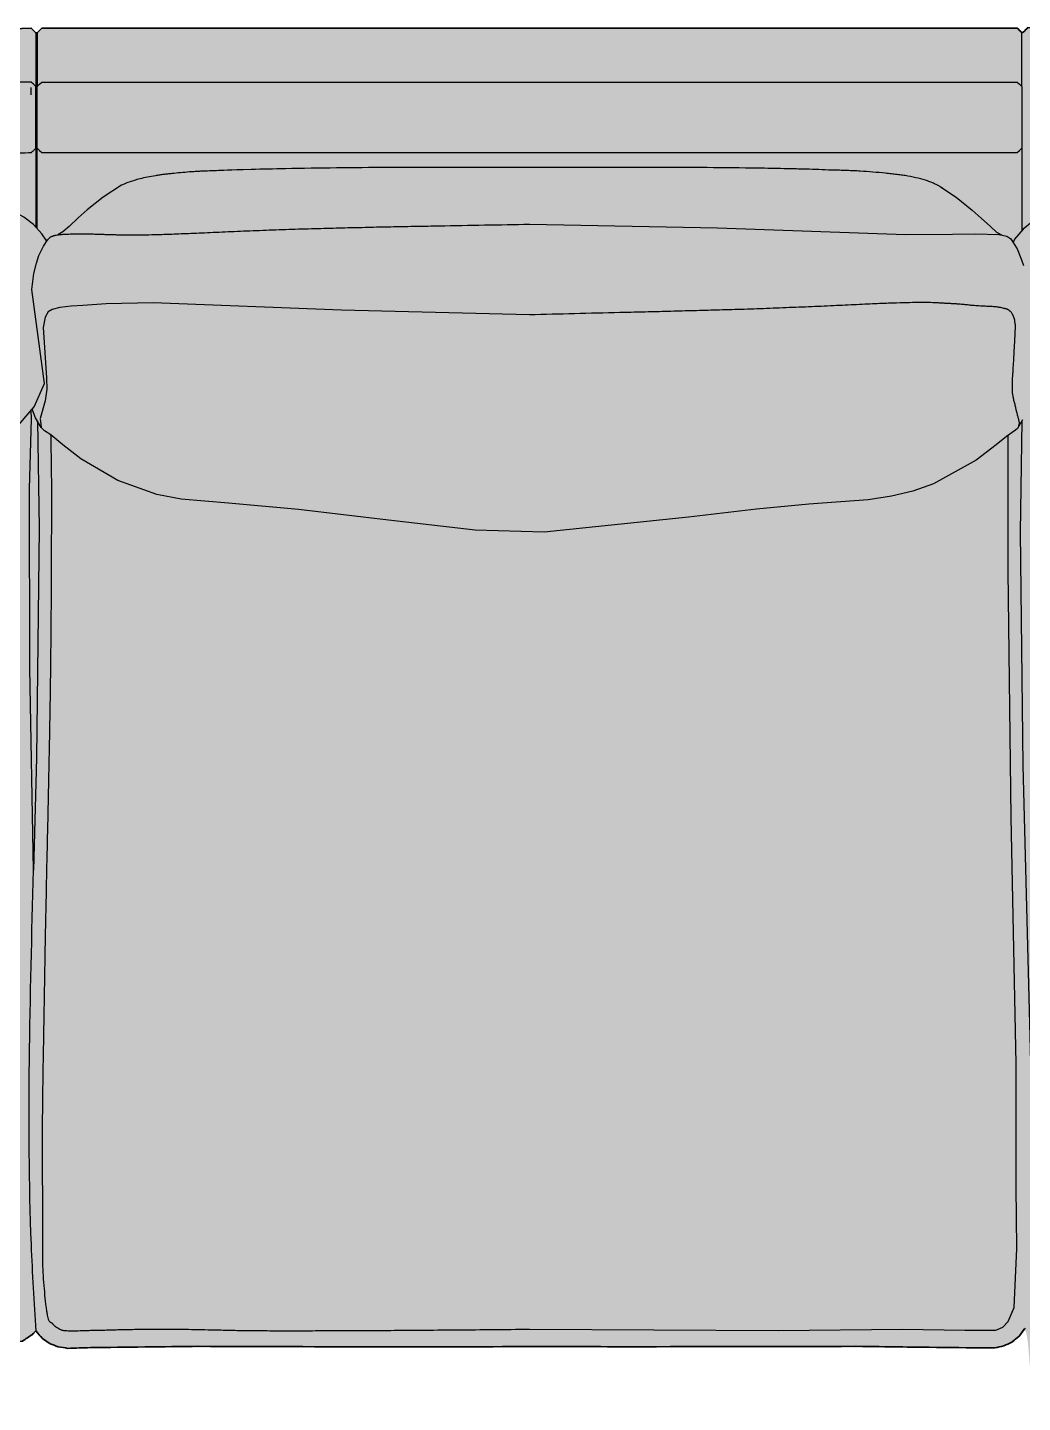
# Model space of a CAD drawing. Header units: millimetres. Extents: x -9 to 4756, y -3292 to 797.
# Drawn here: x 783 to 1520, y -2714 to -1695 of the extents above; entities that cross this region are included whole.
import ezdxf

# ---------------------------------------------------------------- set-up
doc = ezdxf.new("R2010")
doc.units = ezdxf.units.MM
doc.layers.add('Blocks', color=7, linetype='Continuous')
doc.layers.add('Blocks$Fill', color=7, linetype='Continuous', true_color=0xffffff)
doc.layers.add('Blocks$Inner', color=7, linetype='Continuous', lineweight=25, true_color=0x007f00)
doc.layers.add('Blocks$Outline', color=7, linetype='Continuous', lineweight=35, true_color=0xff3f3f)

# ---------------------------------------------------------------- blocks, each defined once
blk = doc.blocks.new('Lune JH302 Sofa Top')
at = {"layer": 'Blocks$Fill'}
blk.add_hatch(color=256, dxfattribs=at).paths.add_polyline_path([(2167.4, -1026.3), (2147.7, -1037.6), (2115.4, -1049), (2071.2, -1058.6), (2012, -1065.7), (1946.4, -1067.8), (1876.3, -1066.4), (1716.6, -1054.9), (1668, -1042.5), (1634.3, -1026.6), (1608, -1006.5), (1590.5, -984.6), (1576.9, -957.9), (1566.1, -924.1), (1555.7, -873.8), (1547.7, -808.6), (1539.7, -702.8), (1528.9, -494.7), (1525, -447.2), (1524.5, -442.9), (1524.4, -442.2), (1524.2, -441.5), (1524.1, -440.7), (1524, -440), (1523.8, -439.3), (1523.6, -438.6), (1523.4, -437.9), (1523.2, -437.2), (1522.9, -436.6), (1522.7, -435.9), (1522.4, -435.2), (1518.3, -440.7), (1513, -445.1), (1507, -447.9), (1500.3, -449.4), (1484.6, -449.3), (830.4, -449.2), (813.7, -449.7), (806.5, -448.6), (800.5, -446.3), (794.8, -442.4), (790.1, -436.9), (790, -436.8), (787.5, -439.4), (780.1, -444.3), (722.9, -451.5), (690.5, -451.3), (352.8, -438.5), (293, -429.7), (274.2, -428.4), (255.5, -426.5), (242.7, -424.8), (220.3, -421.2), (209.2, -419.1), (198.1, -416.7), (187.1, -413.9), (176.2, -410.8), (170.8, -409.1), (165.4, -407.4), (160, -405.5), (154.7, -403.5), (149.5, -401.4), (144.2, -399.2), (139, -396.9), (133.9, -394.5), (128.8, -391.9), (123.8, -389.3), (118.8, -386.5), (114, -383.6), (109.3, -380.5), (104.6, -377.4), (99.9, -374), (95.4, -370.6), (90.9, -367), (86.6, -363.3), (84.5, -361.4), (82.5, -359.5), (80.5, -357.5), (78.5, -355.5), (76.6, -353.5), (74.7, -351.4), (72.8, -349.3), (71, -347.1), (67.5, -342.7), (64.1, -338.1), (60.8, -333.4), (57.7, -328.7), (54.6, -323.9), (51.7, -319.1), (48.9, -314.2), (46.2, -309.2), (43.6, -304.1), (41.2, -299), (38.8, -293.8), (36.6, -288.6), (32.3, -278.1), (28.4, -267.4), (26.6, -262.1), (24.9, -256.7), (21.7, -245.8), (18.9, -234.8), (16.5, -223.7), (14.4, -212.5), (12.8, -201.3), (11.4, -190.1), (10.5, -178.8), (10, -167.4), (9.8, -156.1), (10, -144.7), (10, -130), (7.7, -115.9), (1.2, -86.3), (0, -66.8), (-0.4, -48.8), (1.1, 87.4), (7.2, 180.8), (18.1, 265.5), (26, 297), (34.1, 324), (41.2, 352.2), (58.5, 392.5), (77.1, 421.4), (89.7, 436.2), (102.5, 448.4), (116.3, 459.3), (131.4, 469.1), (147.9, 477.9), (184.2, 492), (226.7, 502.4), (279.7, 509.7), (350.5, 513.6), (402.7, 514.4), (786.6, 528.1), (790, 524.6), (790, 524.6), (791, 524.6), (794.5, 528.1), (1516.9, 528.1), (1520.4, 524.6), (1521.3, 525), (1524.8, 528.5), (1691.1, 525.1), (1830.6, 516.2), (1884.9, 515.1), (1965.9, 513.9), (2060.2, 506.7), (2091.5, 501.5), (2117.9, 495.2), (2140.2, 488.1), (2159.8, 480.1), (2177.1, 471.2), (2192.6, 461.5), (2218.9, 439.5), (2229.9, 427.4), (2239.3, 415), (2254.8, 389.2), (2263.9, 369.3), (2277.5, 328.3), (2281.8, 309.4), (2283.2, 305.3), (2294.9, 256.5), (2301.7, 205.3), (2307.9, 129.8), (2311.3, 52), (2311.6, -19.8), (2311.7, -53.1), (2311.2, -70.2), (2309.5, -91.4), (2303.9, -114.7), (2301.4, -128.1), (2301.3, -129.6), (2301.3, -129.8), (2301.4, -144.3), (2300.8, -148), (2300.1, -151.6), (2298.7, -158.8), (2297.9, -769), (2297.1, -792.5), (2296.4, -804.2), (2295.4, -815.9), (2294.2, -827.6), (2292.7, -839.2), (2290.9, -850.8), (2288.7, -862.4), (2287.4, -868.1), (2286.1, -873.8), (2284.6, -879.5), (2283.1, -885.2), (2281.4, -890.8), (2279.6, -896.4), (2277.7, -901.9), (2275.7, -907.5), (2273.6, -912.9), (2271.3, -918.3), (2268.9, -923.7), (2266.4, -929), (2263.7, -934.2), (2260.9, -939.4), (2258, -944.5), (2254.9, -949.5), (2251.7, -954.4), (2248.3, -959.2), (2244.9, -964), (2241.3, -968.6), (2237.5, -973.1), (2233.7, -977.6), (2229.7, -981.9), (2225.6, -986.1), (2221.4, -990.2), (2217.1, -994.1), (2212.6, -998), (2208.1, -1001.7), (2203.4, -1005.3), (2198.6, -1008.7), (2193.8, -1012), (2188.8, -1015.1), (2185.3, -1017.2), (2181.7, -1019.2), (2178.1, -1021.1), (2174.4, -1023), (2170.9, -1024.7)], flags=0)
at = {"layer": 'Blocks$Inner'}
for p, q in [((807.8, 321.2), (802, 319.8)), ((1514.6, -419.4), (1516.6, -375.8))]:
    blk.add_line(p, q, dxfattribs=at)
for points in [[(34.1, 324), (41.2, 352.2), (58.5, 392.5), (77.1, 421.4), (89.7, 436.2), (102.5, 448.4), (116.3, 459.3), (131.4, 469.1), (147.9, 477.9), (184.2, 492), (226.7, 502.4), (279.7, 509.7), (350.5, 513.6), (402.7, 514.4), (786.6, 528.1), (790, 524.6)], [(790, 524.6), (791, 524.6)], [(1520.4, 524.6), (1516.9, 528.1), (794.5, 528.1), (791, 524.6)], [(1520.4, 524.6), (1521.3, 525), (1524.8, 528.5), (1691.1, 525.1), (1830.6, 516.2), (1884.9, 515.1), (1965.9, 513.9), (2060.2, 506.7), (2091.5, 501.5), (2117.9, 495.2), (2140.2, 488.1), (2159.8, 480.1), (2177.1, 471.2), (2192.6, 461.5), (2218.9, 439.5), (2229.9, 427.4), (2239.3, 415), (2254.8, 389.2), (2263.9, 369.3), (2277.5, 328.3), (2287.7, 283.4)], [(790, 484.9), (788.3, 486.5), (786.5, 488.1)], [(791, 484.9), (792.8, 486.5), (794.5, 488.1), (1516.9, 488.1), (1518.6, 486.5), (1520.4, 484.9)], [(791, 439.2), (792.8, 437.6), (794.5, 436), (1516.9, 436), (1518.6, 437.6), (1520.4, 439.2)], [(853.5, 411.7), (839.9, 402.9), (828.1, 393.5), (821.4, 387.6), (814.7, 381.3), (809.9, 377.2), (806.2, 375)], [(1460, 410.6), (1471.8, 402.8), (1483.6, 393.3), (1490.3, 387.3), (1497, 381.1), (1501.6, 377.1), (1505.8, 374.7)], [(798.2, 370.3), (794.5, 375.8), (788.3, 382.6), (781.2, 388), (773.4, 392.3), (760.7, 396.8), (753.7, 398.5)], [(1586.2, 407.2), (1574.4, 403.5), (1564.5, 400.1), (1557.2, 397.5), (1551.6, 395.6), (1549.9, 395), (1538.1, 390.8), (1529.1, 385.7), (1521.2, 379.2), (1515, 371.8), (1513.8, 369.4)], [(1155.7, 382.9), (1295, 380.2), (1434.2, 375.2), (1469, 375.4), (1486.3, 375.8), (1503.3, 375.3), (1509.2, 374), (1512.1, 372), (1512.7, 371.3)], [(735.6, 210.5), (744.4, 213.5), (752.4, 216.8), (759.1, 220), (768.8, 225.9), (772.6, 228.9), (788.8, 247.6), (796.5, 265), (787.1, 334.5), (788.6, 346.3), (790.4, 354.1), (792.3, 359.6), (795.7, 366.7), (798.9, 371.5)], [(1512.5, 371.5), (1516.8, 364.6), (1520.2, 356.5), (1521.5, 352.2)], [(1520.9, 238.1), (1517, 231.7), (1515.6, 230.3), (1508.9, 225.7), (1501.4, 219.6), (1486.5, 208.2), (1454.9, 190.6), (1439.6, 185.2), (1423.8, 181.4), (1406.4, 178.8), (1362.5, 175.6), (1323.9, 171.9), (1273.4, 165.8), (1166.4, 154.7), (1115.5, 156.4), (1051.1, 163.8), (984.6, 171.7), (932.7, 176.2), (897.7, 179.3), (879.5, 182.8), (850.6, 193), (823.3, 209.2), (809.9, 219.6), (801, 226.8), (796.5, 229.9), (794, 232.4), (789.8, 239.4), (787.2, 245.8)], [(802, 319.8), (799.2, 317.9), (797, 314.1), (795.5, 306.3), (797.8, 269.1), (798, 260.7), (797, 252), (793.1, 238.9)], [(1155.7, 315.8), (1016.3, 319.2), (876.9, 324.6), (842.1, 323.9), (824.8, 322.6), (816.1, 322.2), (807.8, 321.2)], [(788.3, -95.6), (785.5, 54), (785.3, 187), (786.7, 238.7), (786.6, 245)], [(791.1, 237.2), (792.4, 157.7), (790.4, -12.4), (788.3, -95.6)], [(793.1, 238.8), (793.9, 232.5)], [(1520.3, 237), (1519, 154.8), (1521.1, -18.1), (1527.4, -266.3), (1528.4, -398.4), (1527.7, -417.5), (1527.2, -473.9)], [(1516.6, -375.8), (1516.2, -330.1), (1516.2, -238.9), (1512.5, -56.5), (1510.1, 126.1), (1510.2, 217.3), (1510.3, 226.6)], [(1522.7, -434.8), (1518.3, -440.7), (1513, -445.1), (1507, -447.9), (1500.3, -449.4), (1484.6, -449.3), (1397, -448.2), (1228.6, -448.5), (1188.3, -448.4), (1168.2, -448.4), (1158.1, -448.4), (1155.8, -448.4), (1047.7, -448.7), (910.8, -448.2), (830.4, -449.2), (813.7, -449.7), (806.5, -448.6), (800.5, -446.3), (794.8, -442.4), (790.1, -436.9), (790, -436.8), (787.5, -439.4), (780.1, -444.3)], [(1506.2, -433.9), (1510.3, -429.8), (1514.6, -419.4)], [(1155.7, -435.5), (1339.9, -436.6), (1432, -435.4), (1478.1, -436.3), (1501, -436.2), (1506.2, -433.9)]]:
    blk.add_lwpolyline(points, dxfattribs=at)
for points, knots in [([(790, 524.3), (790, 524.8), (790, 524.6), (790, 523.5), (790, 522.2), (790, 520.8), (790, 519.5), (790, 518.3), (790, 517), (790, 515.5), (790, 513.8), (790, 511.2), (790, 507.1), (790, 499.1), (790, 491), (790, 484.9)], [0.4, 0.4, 0.4, 0.4, 0.5, 0.55, 0.6, 0.65, 0.675, 0.7, 0.725, 0.75, 0.775, 0.8, 0.85, 0.9, 1, 1, 1, 1]), ([(791, 524.6), (791, 524.6), (791, 524.4), (791, 523.4), (791, 522.3), (791, 521.4), (791, 520.8), (791, 520.1), (791, 518.8), (791, 516.8), (791, 514.1), (791, 511.5), (791, 509.4), (791, 506.1), (791, 502.2), (791, 497.7), (791, 492.6), (791, 488.1), (791, 484.9)], [-995.560969, -995.560969, -995.560969, -995.560969, -970.288444, -944.754346, -916.239181, -909.111283, -901.983385, -891.620125, -881.256866, -857.299731, -833.342596, -822.045455, -810.748314, -799.045164, -775.634661, -764.135006, -752.635351, -726.364349, -726.364349, -726.364349, -726.364349]), ([(1520.4, 484.9), (1520.4, 488.1), (1520.4, 492.6), (1520.4, 497.7), (1520.4, 502.2), (1520.4, 506.1), (1520.4, 509.4), (1520.4, 511.5), (1520.4, 514.1), (1520.4, 516.8), (1520.4, 518.8), (1520.4, 520.1), (1520.4, 520.8), (1520.4, 521.4), (1520.4, 522.3), (1520.4, 523.4), (1520.4, 524.4), (1520.4, 524.6), (1520.4, 524.6)], [0, 0, 0, 0, 26.27122, 37.770993, 49.270765, 72.681508, 84.384778, 95.682035, 106.979292, 130.936672, 154.894052, 165.257418, 175.620784, 182.748755, 189.876726, 218.392183, 243.926542, 269.19662, 269.19662, 269.19662, 269.19662]), ([(786.5, 488.1), (771, 488.3), (739.8, 488.5), (700.8, 487.8), (669.4, 487.1), (645.9, 486.5), (626.2, 486.2), (610.5, 485.9), (598.7, 485.7), (586.7, 485.6), (570.3, 485.5), (549.1, 485.4), (523.4, 485.5), (497.7, 485.6), (472.8, 485.9), (449.1, 486.1), (430.8, 486.2), (417.3, 486.3), (407.9, 486.3), (399.1, 486.2), (388, 486.2), (370.1, 485.9), (352.9, 485.5), (337.8, 485), (327.4, 484.5), (319.2, 484.1), (312.9, 483.7), (308.2, 483.5), (303.7, 483.2), (298.2, 482.8), (292.1, 482.3), (285.7, 481.8), (280.1, 481.3), (274.8, 480.8), (269.7, 480.2), (265.4, 479.8), (261.7, 479.4), (258.8, 479), (255.8, 478.7), (251.9, 478.2), (247, 477.5), (241.3, 476.8), (233.7, 475.6), (226.1, 474.4), (218.5, 473.1), (212.8, 472), (206.8, 470.9), (198.4, 469.1), (187.8, 466.6), (175.8, 463.3), (165.5, 460), (157.8, 457.3), (151.7, 454.9), (147.2, 453), (143.7, 451.5), (140.9, 450.3), (138.1, 449), (134.6, 447.3), (130.4, 445.2), (125.6, 442.7), (120.7, 439.9), (115.8, 437), (109.4, 432.8), (101.7, 427.3), (94.4, 421.3), (88.8, 416.3), (84.8, 412.4), (80.9, 408.5), (77.2, 404.4), (74.3, 400.9), (72, 398.2), (70.4, 396.2), (68.9, 394.2), (67.2, 391.9), (65.1, 389.1), (62.6, 385.4), (60, 381.5), (57.7, 377.7), (55.3, 373.7), (52.2, 368.1), (49.1, 362.1), (46.7, 356.9), (44.9, 353), (43, 348.8), (41.8, 345.8), (41.1, 344.2)], [4, 4, 4, 4, 4.0080645, 4.016129, 4.0201613, 4.0241935, 4.0282258, 4.0302419, 4.0322581, 4.0342742, 4.0362903, 4.0403226, 4.0443548, 4.0483871, 4.0524194, 4.0564516, 4.0604839, 4.0625, 4.0645161, 4.0665323, 4.0685484, 4.0725806, 4.0806452, 4.0846774, 4.0887097, 4.0927419, 4.0947581, 4.0967742, 4.0987903, 4.1008065, 4.1048387, 4.108871, 4.1129032, 4.1169355, 4.1209677, 4.125, 4.1270161, 4.1290323, 4.1310484, 4.1330645, 4.1370968, 4.141129, 4.1451613, 4.1532258, 4.1572581, 4.1612903, 4.1653226, 4.1693548, 4.1774194, 4.1854839, 4.1935484, 4.2016129, 4.2096774, 4.2177419, 4.2217742, 4.2258065, 4.2298387, 4.233871, 4.2419355, 4.25, 4.2580645, 4.266129, 4.2741935, 4.2903226, 4.3064516, 4.3145161, 4.3225806, 4.3306452, 4.3387097, 4.3467742, 4.3508065, 4.3548387, 4.358871, 4.3629032, 4.3709677, 4.3790323, 4.3870968, 4.391129, 4.3951613, 4.4032258, 4.4112903, 4.4153226, 4.4193548, 4.4233871, 4.4272689, 4.4272689, 4.4272689, 4.4272689]), ([(790, 439.2), (790, 440.2), (790, 442), (790, 444.8), (790, 447.3), (790, 449.5), (790, 451.3), (790, 453.1), (790, 455.5), (790, 460), (790, 466.2), (790, 471.9), (790, 475.4), (790, 477.6), (790, 480.2), (790, 482.8), (790, 484.2), (790, 484.9)], [1, 1, 1, 1, 1.107143, 1.160714, 1.214286, 1.267857, 1.294643, 1.321429, 1.375, 1.428571, 1.571429, 1.714286, 1.75, 1.785714, 1.857143, 1.928571, 2, 2, 2, 2]), ([(791, 439.1), (791, 439.4), (791, 440), (791, 441), (791, 442), (791, 443.2), (791, 444.5), (791, 445.9), (791, 447), (791, 448), (791, 449), (791, 450.3), (791, 452.5), (791, 454.8), (791, 457.1), (791, 458.8), (791, 460.5), (791, 464), (791, 467.5), (791, 470.8), (791, 472.5), (791, 474.1), (791, 476.1), (791, 478), (791, 479.8), (791, 481.4), (791, 483.2), (791, 484.4), (791, 484.9)], [-55.11476, -55.11476, -55.11476, -55.11476, -53.417974, -51.721188, -50.024402, -48.327616, -46.629468, -44.931319, -43.233171, -42.384096, -41.535022, -39.792398, -38.049775, -34.564527, -32.821502, -31.078477, -29.335452, -27.592427, -20.60536, -18.858873, -17.112386, -15.3659, -13.619413, -10.211511, -8.507561, -6.80361, -3.401805, 0, 0, 0, 0]), ([(1520.4, 484.9), (1520.4, 484.4), (1520.4, 483.2), (1520.4, 481.4), (1520.4, 479.8), (1520.4, 478), (1520.4, 476.1), (1520.4, 474.1), (1520.4, 472.5), (1520.4, 470.8), (1520.4, 467.5), (1520.4, 464), (1520.4, 460.5), (1520.4, 458.8), (1520.4, 457.1), (1520.4, 454.8), (1520.4, 452.5), (1520.4, 450.3), (1520.4, 449), (1520.4, 448), (1520.4, 447), (1520.4, 445.9), (1520.4, 444.5), (1520.4, 443.2), (1520.4, 442), (1520.4, 441), (1520.4, 440), (1520.4, 439.4), (1520.4, 439.1)], [0, 0, 0, 0, 3.401805, 6.80361, 8.507561, 10.211511, 13.619413, 15.3659, 17.112386, 18.858873, 20.60536, 27.592427, 29.335452, 31.078477, 32.821502, 34.564527, 38.049775, 39.792398, 41.535022, 42.384096, 43.233171, 44.931319, 46.629468, 48.327616, 50.024402, 51.721188, 53.417974, 55.11476, 55.11476, 55.11476, 55.11476]), ([(786.7, 436), (787.2, 436.6), (788.4, 437.6), (789.5, 438.6), (790, 439.2)], [0.000593, 0.000593, 0.000593, 0.000593, 0.5, 1, 1, 1, 1]), ([(790, 439.2), (790, 433.5), (790, 425.9), (790, 417.5), (790, 410.1), (790, 402.7), (790, 395.8), (790, 390.1), (790, 385.8), (790, 382.7), (790, 381.3), (790, 380.8)], [2, 2, 2, 2, 2.0833333, 2.125, 2.1666667, 2.25, 2.3333333, 2.4166667, 2.5, 2.5416667, 2.5634806, 2.5634806, 2.5634806, 2.5634806]), ([(791, 379.8), (791, 380.3), (791, 381.3), (791, 383.3), (791, 385.8), (791, 389.7), (791, 394.2), (791, 400.1), (791, 405.7), (791, 413.4), (791, 423.7), (791, 433.9), (791, 439.2)], [-292.62007, -292.62007, -292.62007, -292.62007, -281.690026, -270.048978, -246.768467, -223.487955, -174.266028, -142.349066, -110.432105, -84.250625, -39.550629, -0.160483, -0.160483, -0.160483, -0.160483]), ([(1520.4, 439.2), (1520.4, 433.9), (1520.4, 423.7), (1520.4, 413.4), (1520.4, 405.7), (1520.4, 400.1), (1520.4, 394.2), (1520.4, 389.7), (1520.4, 385.8), (1520.4, 383.3), (1520.4, 381.3), (1520.4, 379.8), (1520.4, 378.8), (1520.4, 378.3)], [726.203866, 726.203866, 726.203866, 726.203866, 765.594071, 810.294057, 836.475531, 868.392485, 900.309438, 949.531355, 972.811861, 996.092367, 1007.733412, 1019.374457, 1029.23653, 1029.23653, 1029.23653, 1029.23653]), ([(215.9, 408.4), (218.2, 409.1), (226.3, 411.3), (240.5, 414.6), (258.4, 417.9), (276.5, 420.4), (294.6, 422.3), (312.8, 423.7), (331, 424.8), (349.2, 425.5), (367.4, 426), (385.6, 426.4), (403.8, 426.7), (422.1, 426.9), (440.3, 427.1), (458.5, 427.3), (476.7, 427.6), (494.9, 428.1), (513.2, 428.3), (531.4, 428.7), (549.7, 429.2), (567.9, 429.8), (586.1, 430.3), (604.4, 430.7), (622.6, 431.3), (640.8, 431.7), (659.1, 432.1), (677.3, 432.6), (695.5, 433), (719.8, 433.7), (744.2, 434.4), (768.5, 435.2), (780.6, 435.8), (786.7, 436)], [0.6170849, 0.6170849, 0.6170849, 0.6170849, 0.6219512, 0.6341463, 0.6463415, 0.6585366, 0.6707317, 0.6829268, 0.695122, 0.7073171, 0.7195122, 0.7317073, 0.7439024, 0.7560976, 0.7682927, 0.7804878, 0.7926829, 0.804878, 0.8170732, 0.8292683, 0.8414634, 0.8536585, 0.8658537, 0.8780488, 0.8902439, 0.902439, 0.9146341, 0.9268293, 0.9390244, 0.9512195, 0.9756098, 0.9878049, 1, 1, 1, 1]), ([(949.4, 423.4), (932.6, 422.9), (925.9, 422.6), (918.1, 422.3), (913.7, 422.1), (910.4, 422), (907.1, 421.8), (902.7, 421.5), (897.1, 421), (891.7, 420.5), (888.1, 420.1), (886, 419.9), (884.5, 419.7), (883, 419.5), (881, 419.2), (877.5, 418.7), (872.6, 417.8), (867.2, 416.6), (864.1, 415.7), (862.8, 415.3)], [0.9874709, 0.9874709, 0.9874709, 0.9874709, 1.0074709, 1.0174709, 1.0224709, 1.0274709, 1.0324709, 1.0374709, 1.0474709, 1.0574709, 1.0624709, 1.0649709, 1.0674709, 1.0699709, 1.0724709, 1.0774709, 1.0874709, 1.0974709, 1.1065768, 1.1065768, 1.1065768, 1.1065768]), ([(1461.5, 409.7), (1461.1, 409.9), (1460.2, 410.5), (1458.5, 411.5), (1456.3, 412.6), (1453.6, 413.8), (1449.6, 415.3), (1443.8, 417), (1437.3, 418.3), (1432.6, 419.1), (1429.9, 419.4), (1427.9, 419.7), (1425.8, 419.9), (1423, 420.2), (1417.9, 420.8), (1410.1, 421.5), (1402.2, 422.1), (1396.6, 422.4), (1393.4, 422.5), (1391.1, 422.6), (1388.8, 422.7), (1385.7, 422.8), (1380.2, 422.9), (1372.3, 423.2), (1364.5, 423.5), (1358.1, 423.7), (1353.4, 423.8), (1348.7, 423.9), (1342.4, 424), (1334.5, 424.2), (1325.1, 424.4), (1306.2, 424.6), (1277.8, 424.9), (1239.9, 425), (1202, 425), (1164.2, 424.9), (1126.3, 424.9), (1088.4, 424.9), (1050.6, 424.9), (1012.7, 424.6), (979, 424.1), (957.9, 423.6), (949.4, 423.4)], [0.4487179, 0.4487179, 0.4487179, 0.4487179, 0.4519231, 0.4567308, 0.4615385, 0.4663462, 0.4711538, 0.4807692, 0.4903846, 0.4951923, 0.4975962, 0.5, 0.5024038, 0.5048077, 0.5096154, 0.5192308, 0.5288462, 0.5336538, 0.5360577, 0.5384615, 0.5408654, 0.5432692, 0.5480769, 0.5576923, 0.5673077, 0.5721154, 0.5769231, 0.5817308, 0.5865385, 0.5961538, 0.6057692, 0.6153846, 0.6538462, 0.6923077, 0.7307692, 0.7692308, 0.8076923, 0.8461538, 0.8846154, 0.9230769, 0.9615385, 0.9874709, 0.9874709, 0.9874709, 0.9874709]), ([(862.8, 415.3), (860.9, 414.7), (858.1, 413.8), (855.3, 412.6), (853.9, 411.9), (853.5, 411.7)], [1.10657678, 1.10657678, 1.10657678, 1.10657678, 1.11657678, 1.12657678, 1.13029401, 1.13029401, 1.13029401, 1.13029401]), ([(798, 370.1), (798, 370.2), (798.3, 370.6), (798.7, 371.3), (799.2, 371.9), (799.6, 372.3), (799.9, 372.7), (800.3, 372.9), (800.7, 373.3), (801.2, 373.6), (801.9, 373.9), (802.5, 374.1), (803.1, 374.3), (803.7, 374.5), (804.6, 374.7), (805.9, 375), (807.3, 375.2), (808.5, 375.3), (809.4, 375.4), (810.3, 375.4), (811.6, 375.5), (813.3, 375.6), (815, 375.6), (816.4, 375.7), (817.3, 375.7), (818, 375.7), (818.7, 375.7), (819.8, 375.7), (821.4, 375.7), (823.2, 375.8), (825, 375.8), (826.6, 375.8), (828.2, 375.8), (829.9, 375.7), (831.7, 375.7), (833.6, 375.6), (835.8, 375.5), (838.2, 375.4), (840.6, 375.4), (842.7, 375.3), (844.5, 375.3), (846.2, 375.3), (848.1, 375.2), (850.4, 375.1), (853.1, 375.1), (857.3, 375), (863.4, 374.9), (873.3, 375.1), (882.9, 375.3), (895.5, 375.8), (910.6, 376.4), (927.7, 377.2), (946.1, 378), (965.3, 378.7), (984.6, 379.4), (1000.4, 379.8), (1012.4, 380.1), (1021.1, 380.4), (1029.6, 380.5), (1040.9, 380.8), (1055, 381.1), (1071.9, 381.4), (1094.4, 381.8), (1122.4, 382.3), (1144.6, 382.7), (1155.7, 382.9)], [0.6960067, 0.6960067, 0.6960067, 0.6960067, 0.6982759, 0.7068966, 0.7155172, 0.7198276, 0.7241379, 0.7284483, 0.7327586, 0.7413793, 0.75, 0.7543103, 0.7586207, 0.762931, 0.7672414, 0.7758621, 0.7844828, 0.7887931, 0.7931034, 0.7974138, 0.8017241, 0.8103448, 0.8189655, 0.8232759, 0.8275862, 0.8297414, 0.8318966, 0.8362069, 0.8448276, 0.8534483, 0.8577586, 0.862069, 0.8663793, 0.8706897, 0.875, 0.8793103, 0.8836207, 0.887931, 0.8922414, 0.8943966, 0.8965517, 0.8987069, 0.9008621, 0.9051724, 0.9094828, 0.9137931, 0.9224138, 0.9267241, 0.9310345, 0.9353448, 0.9396552, 0.9439655, 0.9482759, 0.9525862, 0.9568966, 0.9612069, 0.9633621, 0.9655172, 0.9676724, 0.9698276, 0.9741379, 0.9784483, 0.9827586, 0.9913793, 1, 1, 1, 1]), ([(1515.7, 307.1), (1515.6, 308), (1515.4, 309.9), (1515.1, 311.9), (1514.7, 313.4), (1514.3, 314.3), (1514, 315), (1513.8, 315.6), (1513.5, 316.1), (1513.2, 316.8), (1512.7, 317.4), (1512.2, 317.9), (1511.8, 318.3), (1511.4, 318.6), (1511.1, 318.9), (1510.7, 319.3), (1510.3, 319.5), (1509.8, 319.7), (1509.4, 319.9), (1509, 320), (1508.6, 320.1), (1508.3, 320.2), (1508, 320.3), (1507.5, 320.4), (1506.8, 320.6), (1505.6, 320.9), (1504, 321.2), (1502.4, 321.5), (1500.5, 321.7), (1497.5, 321.9), (1493.1, 322.1), (1489.2, 322.3), (1486.2, 322.5), (1483.9, 322.7), (1481.9, 322.9), (1479.6, 323.1), (1477.3, 323.4), (1474.8, 323.6), (1472.5, 323.8), (1470.3, 323.9), (1468.3, 324), (1466.6, 324.1), (1464.9, 324.1), (1462.9, 324.3), (1460.6, 324.4), (1457.9, 324.6), (1453.6, 324.8), (1447.5, 324.9), (1437.6, 324.8), (1428, 324.5), (1415.4, 324.1), (1400.3, 323.4), (1383.2, 322.6), (1364.8, 321.7), (1345.7, 321), (1326.4, 320.2), (1310.7, 319.7), (1298.6, 319.4), (1290, 319.1), (1281.5, 318.9), (1270.2, 318.6), (1256.1, 318.2), (1239.3, 317.8), (1216.8, 317.3), (1188.9, 316.6), (1166.8, 316), (1155.7, 315.8)], [0.6001027, 0.6001027, 0.6001027, 0.6001027, 0.6082504, 0.6171789, 0.6261075, 0.6350361, 0.6395004, 0.6439647, 0.6484289, 0.6528932, 0.6618218, 0.6707504, 0.6752147, 0.6796789, 0.6841432, 0.6886075, 0.6975361, 0.7020004, 0.7064647, 0.7109289, 0.7131611, 0.7153932, 0.7176254, 0.7198575, 0.7243218, 0.7332504, 0.7421789, 0.7466432, 0.7511075, 0.7600361, 0.7689647, 0.7778932, 0.7823575, 0.7868218, 0.7912861, 0.7957504, 0.8046789, 0.8091432, 0.8136075, 0.8180718, 0.8203039, 0.8225361, 0.8247682, 0.8270004, 0.8314647, 0.8359289, 0.8403932, 0.8493218, 0.8537861, 0.8582504, 0.8627147, 0.8671789, 0.8716432, 0.8761075, 0.8805718, 0.8850361, 0.8895004, 0.8917325, 0.8939647, 0.8961968, 0.8984289, 0.9028932, 0.9073575, 0.9118218, 0.9207504, 0.9296789, 0.9296789, 0.9296789, 0.9296789]), ([(1518, 233.3), (1518.1, 233.6), (1518.3, 234), (1518.5, 234.8), (1518.5, 235.5), (1518.5, 236.4), (1518.2, 237.6), (1517.8, 239.1), (1517.4, 240.8), (1517, 242.1), (1516.7, 243.2), (1516.5, 244.2), (1516.3, 244.9), (1516.2, 245.6), (1515.9, 246.5), (1515.6, 247.8), (1515.3, 249.3), (1514.7, 251.3), (1514.3, 253.2), (1513.9, 255.1), (1513.7, 256.4), (1513.5, 257.6), (1513.4, 258.9), (1513.3, 260), (1513.3, 261.2), (1513.3, 262.2), (1513.3, 263.1), (1513.4, 264), (1513.4, 264.6), (1513.4, 265.4), (1513.4, 266.3), (1513.5, 267.6), (1513.5, 269.2), (1513.6, 271.3), (1513.8, 273.3), (1513.9, 274.8), (1515.7, 307.1)], [0.45074, 0.45074, 0.45074, 0.45074, 0.4553571, 0.4598214, 0.4642857, 0.46875, 0.4732143, 0.4821429, 0.4866071, 0.4910714, 0.4955357, 0.4977679, 0.5, 0.5022321, 0.5044643, 0.5089286, 0.5133929, 0.5178571, 0.5267857, 0.53125, 0.5357143, 0.5401786, 0.5446429, 0.5535714, 0.5580357, 0.5625, 0.5669643, 0.5691964, 0.5714286, 0.5736607, 0.5758929, 0.5803571, 0.5848214, 0.5892857, 0.5982143, 0.6001027, 0.6001027, 0.6001027, 0.6001027]), ([(800.9, 226.8), (801, 225.9), (801, 222.5), (801.2, 214), (801.4, 202.5), (801.5, 188.6), (801.5, 176.7), (801.5, 163.2), (801.4, 143.7), (801.4, 121.9), (801.2, 98.3), (801.1, 79.7), (800.9, 63.7), (800.8, 50.5), (800.6, 40.6), (800.5, 30.3), (800.2, 15.8), (799.9, -3.3), (799.4, -27.4), (798.9, -52.1), (798.3, -76.8), (797.8, -101.1), (797.4, -120.3), (797.1, -134.9), (796.9, -145.4), (796.7, -155.5), (796.5, -168.9), (796.2, -185.5), (795.9, -204.7), (795.4, -229.4), (795.1, -252.2), (794.8, -272.3), (794.7, -286), (794.6, -297.9), (794.6, -311.4), (794.7, -322.2), (794.8, -331.5), (794.9, -337.9), (795, -343.1), (795, -347.4), (795, -350.6), (795, -353.9), (795, -358), (795, -362.7), (794.9, -368), (794.8, -374.6), (794.8, -382.1), (795, -391.1), (795.6, -400.8), (796.5, -410.4), (797.3, -417.6), (798, -422.3), (798.4, -425.2), (798.9, -427.3), (799.4, -428.7), (799.8, -429.6), (800.3, -430.1), (800.7, -430.3), (801, -430.5), (801.3, -430.6), (801.5, -430.7), (801.8, -430.8), (802, -431), (802.1, -431.1), (802.2, -431.3), (802.4, -431.4), (802.5, -431.6), (802.6, -431.7), (802.7, -431.9), (802.9, -432.1), (803.2, -432.4), (803.5, -432.7), (803.9, -433.1), (804.4, -433.5), (804.7, -433.7), (805.1, -433.9), (805.4, -434.1), (805.6, -434.2), (805.8, -434.4), (806, -434.4), (806.2, -434.5), (806.4, -434.6), (806.6, -434.8), (806.8, -434.9), (807.2, -435.2), (807.6, -435.4), (808.1, -435.7), (808.8, -436), (809.8, -436.3), (811.1, -436.5), (812.8, -436.6), (815, -436.7), (818, -436.7), (822.5, -436.6), (828.1, -436.4), (833.3, -436.3), (837.6, -436.2), (842.2, -436.1), (846.9, -436), (851.8, -435.8), (857.1, -435.7), (863, -435.6), (869.5, -435.5), (875.6, -435.4), (880.9, -435.4), (885.1, -435.4), (889.5, -435.4), (895.4, -435.5), (902.9, -435.6), (912.5, -435.8), (922.9, -436), (934.3, -436.3), (946.9, -436.5), (961.1, -436.6), (977, -436.7), (994.7, -436.6), (1013.6, -436.6), (1033.8, -436.5), (1062.7, -436.3), (1102.1, -436), (1137.2, -435.7), (1155.7, -435.5)], [0.43014, 0.43014, 0.43014, 0.43014, 0.4322917, 0.4375, 0.4479167, 0.453125, 0.4583333, 0.4635417, 0.46875, 0.4791667, 0.484375, 0.4895833, 0.4947917, 0.4973958, 0.5, 0.5026042, 0.5052083, 0.5104167, 0.515625, 0.5208333, 0.5260417, 0.53125, 0.5364583, 0.5390625, 0.5416667, 0.5442708, 0.546875, 0.5520833, 0.5572917, 0.5625, 0.5729167, 0.578125, 0.5833333, 0.5885417, 0.59375, 0.6041667, 0.609375, 0.6145833, 0.6197917, 0.6223958, 0.625, 0.6276042, 0.6302083, 0.6354167, 0.640625, 0.6458333, 0.65625, 0.6666667, 0.6770833, 0.6875, 0.6979167, 0.703125, 0.7083333, 0.7135417, 0.71875, 0.7239583, 0.7291667, 0.734375, 0.7369792, 0.7395833, 0.7421875, 0.7447917, 0.7473958, 0.7486979, 0.75, 0.7513021, 0.7526042, 0.7539062, 0.7552083, 0.7578125, 0.7604167, 0.765625, 0.7708333, 0.7760417, 0.78125, 0.7838542, 0.7864583, 0.7890625, 0.7903646, 0.7916667, 0.7929688, 0.7942708, 0.796875, 0.7994792, 0.8020833, 0.8072917, 0.8125, 0.8177083, 0.8229167, 0.828125, 0.8333333, 0.8385417, 0.84375, 0.8541667, 0.8645833, 0.8697917, 0.875, 0.8802083, 0.8854167, 0.890625, 0.8958333, 0.9010417, 0.90625, 0.9114583, 0.9140625, 0.9166667, 0.9192708, 0.921875, 0.9270833, 0.9322917, 0.9375, 0.9427083, 0.9479167, 0.953125, 0.9583333, 0.9635417, 0.96875, 0.9739583, 0.9791667, 0.9895833, 1, 1, 1, 1]), ([(790.1, -436.9), (788.8, -415.6), (784.9, -348.9), (784.6, -235.1), (787, -142.7), (788.3, -95.6)], [-344.415842, -344.415842, -344.415842, -344.415842, -280.273734, -144.160324, -3, -3, -3, -3])]:
    blk.add_open_spline(points, degree=3, knots=knots, dxfattribs=at)
for points in [[(786.5, 478.8), (786.5, 480.8), (786.5, 482.7), (786.5, 484.1)], [(849.5, 409.3), (849.4, 409.2), (849.2, 409.1), (849.1, 409)], [(1520.4, 378.3), (1520.4, 378.3), (1520.4, 378.3), (1520.4, 378.2)]]:
    blk.add_open_spline(points, degree=3, dxfattribs=at)
at = {"layer": 'Blocks$Outline'}
for points in [[(34.1, 324), (41.2, 352.2), (58.5, 392.5), (77.1, 421.4), (89.7, 436.2), (102.5, 448.4), (116.3, 459.3), (131.4, 469.1), (147.9, 477.9), (184.2, 492), (226.7, 502.4), (279.7, 509.7), (350.5, 513.6), (402.7, 514.4), (786.6, 528.1), (790, 524.6)], [(790, 524.6), (791, 524.6)]]:
    blk.add_lwpolyline(points, dxfattribs=at)
blk.add_open_spline([(790, 524.6), (790, 524.6), (790, 524.6), (790, 524.6)], degree=3, dxfattribs=at)
for points, knots in [([(791, 524.6), (792.2, 525.8), (793.4, 527), (794.5, 528.1), (1035.3, 528.1), (1276.1, 528.1), (1516.9, 528.1), (1518, 527), (1519.2, 525.8), (1520.4, 524.6)], [995.577798, 995.577798, 995.577798, 995.577798, 1000.510701, 1000.510701, 1000.510701, 1722.875067, 1722.875067, 1722.875067, 1727.824798, 1727.824798, 1727.824798, 1727.824798]), ([(1520.4, 524.6), (1520.7, 524.8), (1521, 524.9), (1521.3, 525), (1522.5, 526.2), (1523.6, 527.4), (1524.8, 528.5), (1580.2, 527.4), (1635.6, 526.2), (1691.1, 525.1), (1737.6, 522.1), (1784.1, 519.2), (1830.6, 516.2), (1848.7, 515.8), (1866.8, 515.4), (1884.9, 515.1), (1911.9, 514.7), (1938.9, 514.3), (1965.9, 513.9), (1997.3, 511.5), (2028.8, 509.1), (2060.2, 506.7), (2070.7, 505), (2081.1, 503.2), (2091.5, 501.5), (2100.3, 499.4), (2109.1, 497.3), (2117.9, 495.2), (2125.3, 492.8), (2132.8, 490.4), (2140.2, 488.1), (2146.7, 485.4), (2153.2, 482.7), (2159.8, 480.1), (2165.5, 477.1), (2171.3, 474.2), (2177.1, 471.2), (2182.3, 468), (2187.4, 464.7), (2192.6, 461.5), (2201.4, 454.1), (2210.1, 446.8), (2218.9, 439.5), (2222.5, 435.5), (2226.2, 431.4), (2229.9, 427.4), (2233, 423.2), (2236.2, 419.1), (2239.3, 415), (2244.5, 406.4), (2249.6, 397.8), (2254.8, 389.2), (2257.8, 382.6), (2260.8, 375.9), (2263.9, 369.3), (2268.4, 355.6), (2273, 342), (2277.5, 328.3), (2279, 322), (2280.4, 315.7), (2281.8, 309.4)], [269.19662, 269.19662, 269.19662, 269.19662, 270.23282, 270.23282, 270.23282, 275.157576, 275.157576, 275.157576, 276.157576, 276.157576, 276.157576, 277.157576, 277.157576, 277.157576, 278.157576, 278.157576, 278.157576, 279.157576, 279.157576, 279.157576, 280.157576, 280.157576, 280.157576, 281.157576, 281.157576, 281.157576, 282.157576, 282.157576, 282.157576, 283.157576, 283.157576, 283.157576, 284.157576, 284.157576, 284.157576, 285.157576, 285.157576, 285.157576, 286.157576, 286.157576, 286.157576, 287.157576, 287.157576, 287.157576, 288.157576, 288.157576, 288.157576, 289.157576, 289.157576, 289.157576, 290.157576, 290.157576, 290.157576, 291.157576, 291.157576, 291.157576, 292.157576, 292.157576, 292.157576, 292.578021, 292.578021, 292.578021, 292.578021]), ([(1522.4, -435.2), (1521, -437), (1519.7, -438.9), (1518.3, -440.7), (1516.5, -442.2), (1514.7, -443.7), (1513, -445.1), (1511, -446.1), (1509, -447), (1507, -447.9), (1504.8, -448.4), (1502.5, -448.9), (1500.3, -449.4), (1495, -449.4), (1489.8, -449.4), (1484.6, -449.3), (1455.4, -449), (1426.2, -448.6), (1397, -448.2), (1340.9, -448.3), (1284.8, -448.4), (1228.6, -448.5), (1215.2, -448.5), (1201.7, -448.4), (1188.3, -448.4), (1181.6, -448.4), (1174.9, -448.4), (1168.2, -448.4), (1164.8, -448.4), (1161.5, -448.4), (1158.1, -448.4), (1157.4, -448.4), (1156.6, -448.4), (1155.8, -448.4), (1119.8, -448.5), (1083.8, -448.6), (1047.7, -448.7), (1002.1, -448.5), (956.5, -448.3), (910.8, -448.2), (884, -448.5), (857.2, -448.8), (830.4, -449.2), (824.9, -449.3), (819.3, -449.5), (813.7, -449.7), (811.3, -449.3), (808.9, -448.9), (806.5, -448.6), (804.5, -447.8), (802.5, -447.1), (800.5, -446.3), (798.6, -445), (796.7, -443.7), (794.8, -442.4), (793.3, -440.6), (791.7, -438.8), (790.1, -436.9), (790, -436.9), (790, -436.8), (790, -436.8), (789.1, -437.6), (788.3, -438.5), (787.5, -439.4), (785, -441), (782.6, -442.7), (780.1, -444.3), (761, -446.7), (742, -449.1), (722.9, -451.5), (712.1, -451.4), (701.3, -451.4), (690.5, -451.3), (577.9, -447), (465.4, -442.8), (352.8, -438.5), (332.9, -435.6), (312.9, -432.7), (293, -429.7)], [7.070334, 7.070334, 7.070334, 7.070334, 8, 8, 8, 9, 9, 9, 10, 10, 10, 11, 11, 11, 12, 12, 12, 13, 13, 13, 14, 14, 14, 15, 15, 15, 16, 16, 16, 17, 17, 17, 18, 18, 18, 19, 19, 19, 20, 20, 20, 21, 21, 21, 22, 22, 22, 23, 23, 23, 24, 24, 24, 25, 25, 25, 26, 26, 26, 27, 27, 27, 28, 28, 28, 29, 29, 29, 30, 30, 30, 31, 31, 31, 32, 32, 32, 32.467202, 32.467202, 32.467202, 32.467202])]:
    blk.add_open_spline(points, degree=3, knots=knots, dxfattribs=at)

msp = doc.modelspace()

# ---------------------------------------------------------------- block references
at = {"layer": 'Blocks'}
msp.add_blockref('Lune JH302 Sofa Top', (-0.4, -2223.8), dxfattribs=at)

doc.saveas('drawing.dxf')
